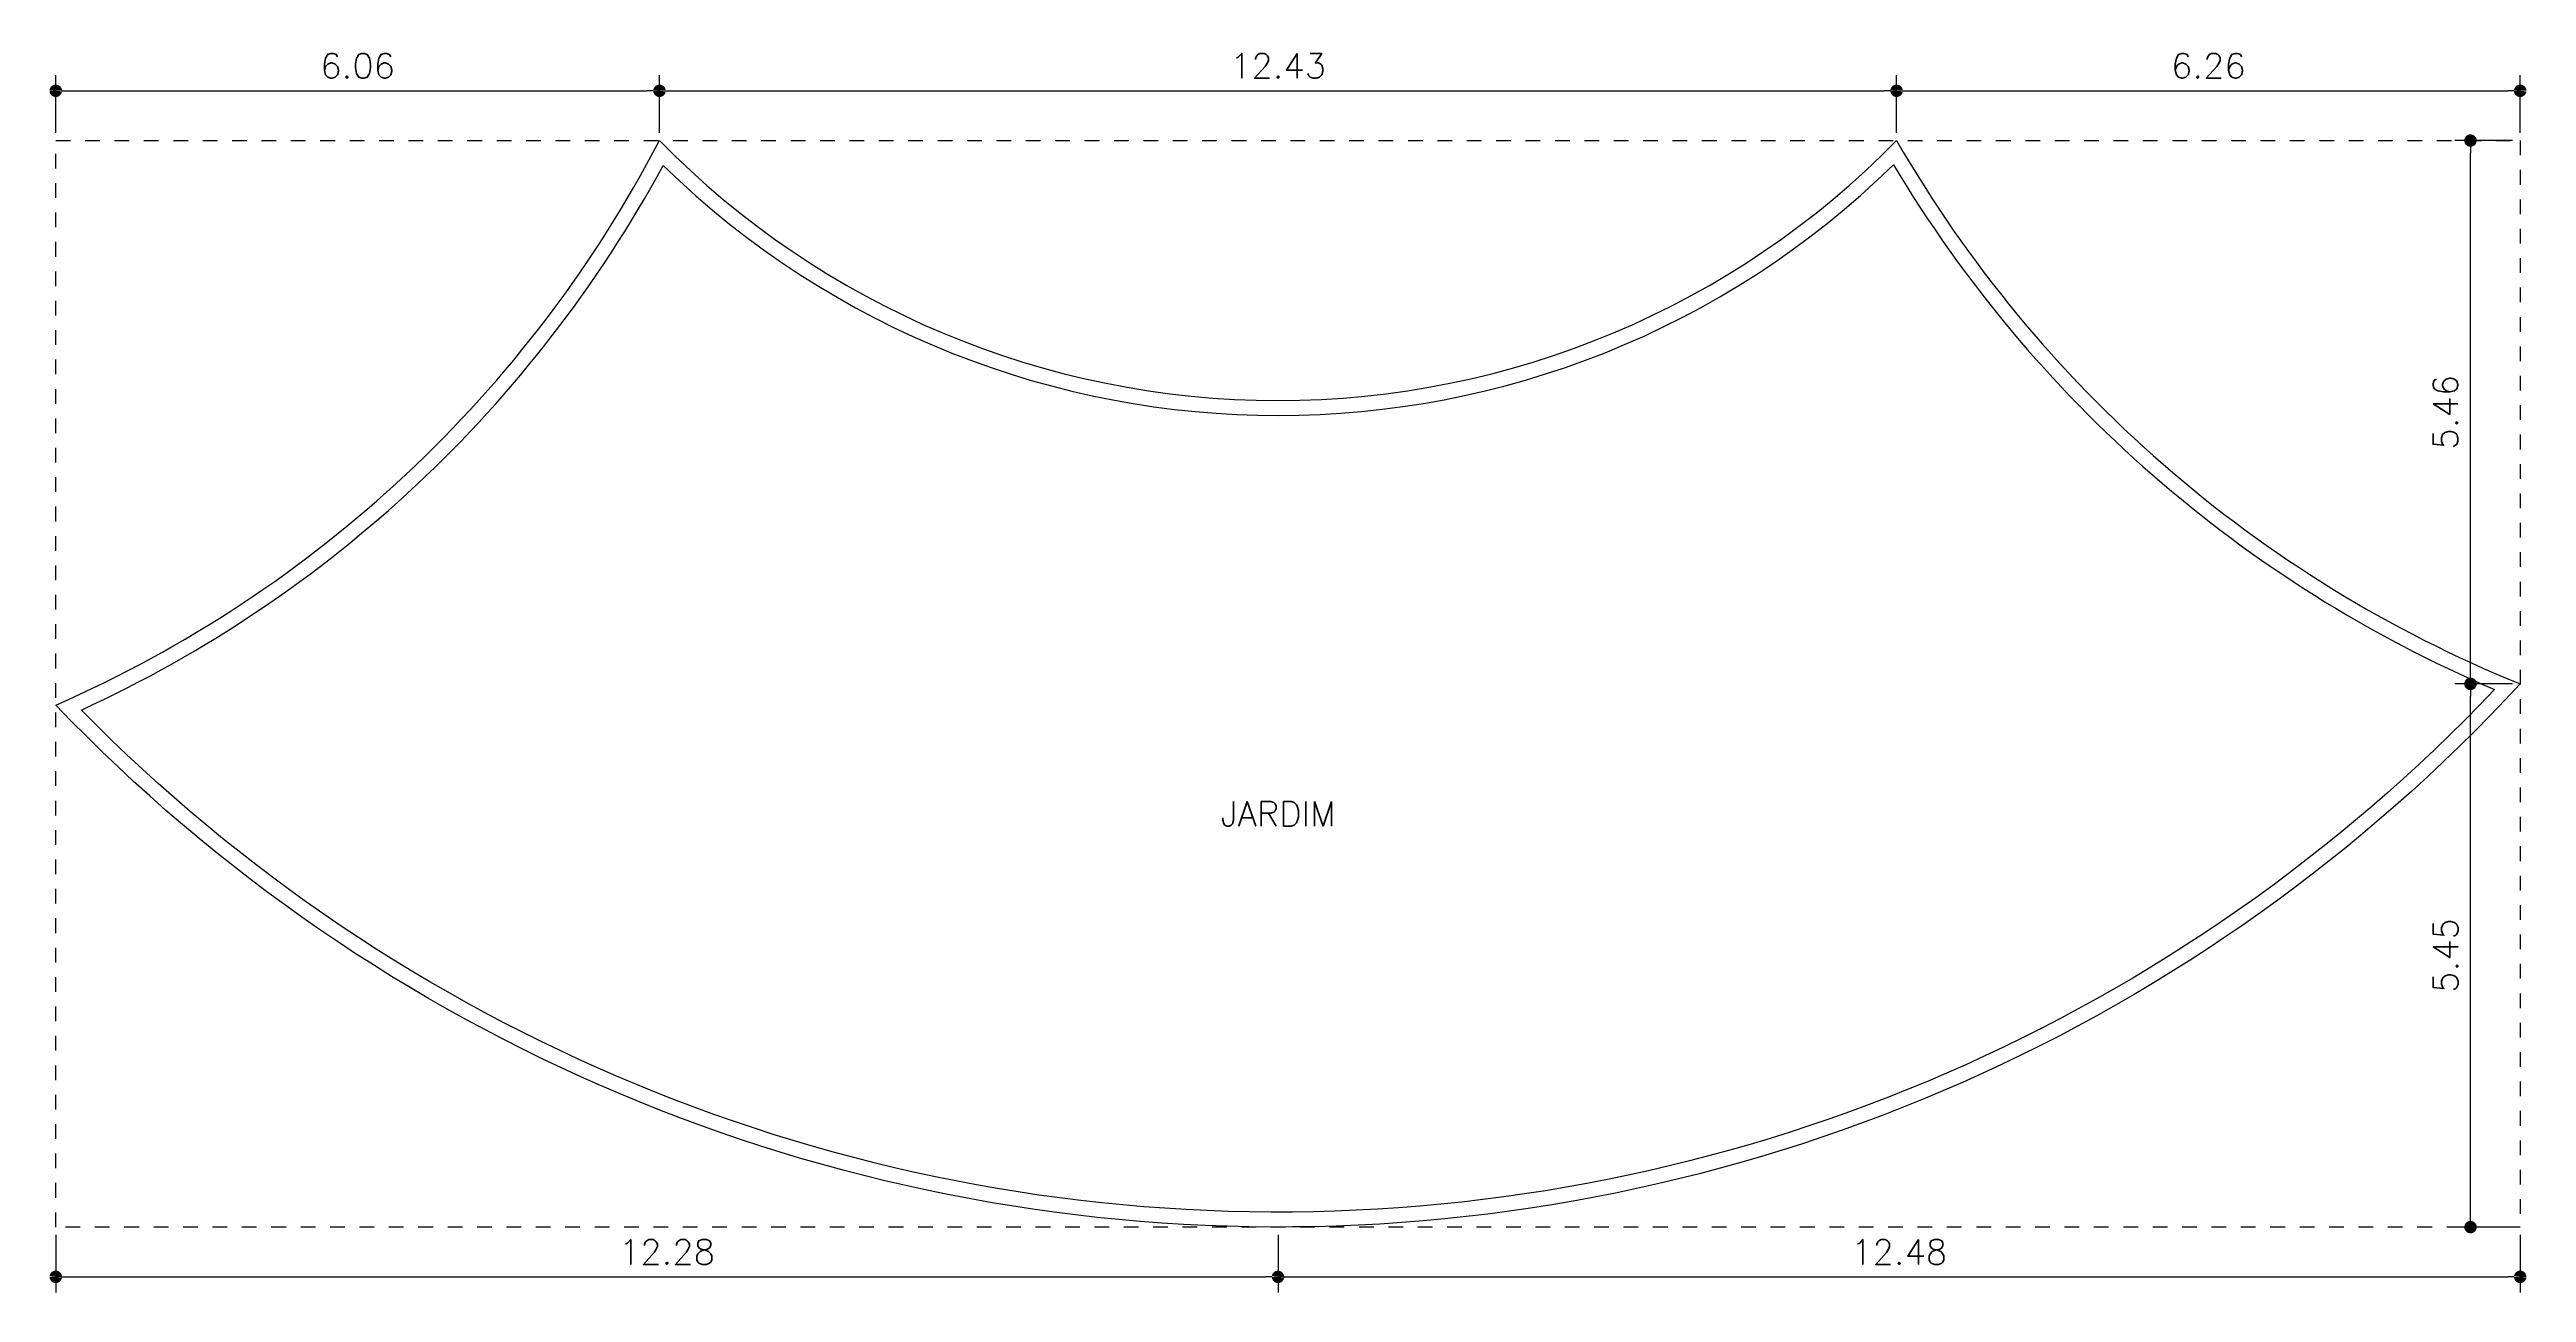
# Model space of a CAD drawing. Extents: x 387222 to 388513, y 9633222 to 9634061.
# Drawn here: x 387599.75 to 387624.63, y 9633427.5 to 9633439.98 of the extents above; entities that cross this region are included whole.
import ezdxf

# ---------------------------------------------------------------- set-up
doc = ezdxf.new("R2010")
doc.units = 0
doc.header["$LTSCALE"] = 0.049213
doc.header["$PDSIZE"] = -2.5
doc.linetypes.add('ACAD_PROJEÇÃO', pattern=[0.2, 0.1, -0.1])
doc.layers.get('Defpoints').update_dxf_attribs({"color": 8})
for name, color, linetype in [('AI-Cotas', 12, 'Continuous'), ('AI-Texto', 2, 'Continuous'), ('MEIO-FIO', 3, 'Continuous'), ('PROJEÇÃO', 8, 'ACAD_PROJEÇÃO')]:
    doc.layers.add(name, color=color, linetype=linetype)
doc.styles.add('RS125', font='romans.shx', dxfattribs={"height": 0.25})
doc.dimstyles.new('Cota 125', dxfattribs={"dimscale": 0.125, "dimtxt": 0.25, "dimasz": 1, "dimexe": 1.25, "dimexo": 0.625, "dimgap": 1, "dimtad": 1, "dimzin": 4, "dimdsep": 46, "dimtxsty": 'RS125', "dimblk": 'DOT', "dimcen": 0.1, "dimclrd": 12, "dimclre": 12, "dimclrt": 2, "dimadec": 0, "dimazin": 0, "dimtfac": 1, "dimtix": 1, "dimtmove": 0, "dimatfit": 3, "dimldrblk": 'DOT', "dimfxl": 1.25, "dimarcsym": 0})

# ---------------------------------------------------------------- blocks, each defined once
blk = doc.blocks.new('_Dot')
at = {"color": 0, "linetype": 'ByBlock', "lineweight": -2}
blk.add_line((-0.5, 0), (-1, 0), dxfattribs=at)
at = {"color": 0, "linetype": 'ByBlock', "const_width": 0.5}
blk.add_lwpolyline([(-0.25, 0, 1), (0.25, 0, 1)], format="xyb", close=True, dxfattribs=at)
blk = doc.blocks.new('*D530')
at = {"layer": 'AI-Cotas', "color": 12, "lineweight": -2, "transparency": 16777216}
for p, q in [((387599.814, 9633439.145), (387599.814, 9633439.723)), ((387605.878, 9633439.145), (387605.878, 9633439.723)), ((387599.939, 9633439.567), (387605.753, 9633439.567))]:
    blk.add_line(p, q, dxfattribs=at)
at = {"layer": 'Defpoints', "color": 0, "transparency": 16777216}
for p in [(387605.878, 9633439.567), (387599.814, 9633439.067), (387605.878, 9633439.067)]:
    blk.add_point(p, dxfattribs=at)
at = {"layer": 'AI-Cotas', "color": 12, "lineweight": -2, "transparency": 16777216, "xscale": 0.125, "yscale": 0.125, "zscale": 0.125, "rotation": 180}
blk.add_blockref('_Dot', (387599.814, 9633439.567), dxfattribs=at)
at = {"layer": 'AI-Cotas', "color": 12, "lineweight": -2, "transparency": 16777216, "xscale": 0.125, "yscale": 0.125, "zscale": 0.125}
blk.add_blockref('_Dot', (387605.878, 9633439.567), dxfattribs=at)
at = {"layer": 'AI-Cotas', "color": 2, "transparency": 16777216, "insert": (387602.846, 9633439.817), "char_height": 0.25, "attachment_point": 5, "style": 'RS125'}
blk.add_mtext('6.06', dxfattribs=at)
blk = doc.blocks.new('*D531')
at = {"layer": 'AI-Cotas', "color": 12, "lineweight": -2, "transparency": 16777216}
for p, q in [((387605.878, 9633439.145), (387605.878, 9633439.723)), ((387618.304, 9633439.145), (387618.304, 9633439.723)), ((387606.003, 9633439.567), (387618.179, 9633439.567))]:
    blk.add_line(p, q, dxfattribs=at)
at = {"layer": 'Defpoints', "color": 0, "transparency": 16777216}
for p in [(387618.304, 9633439.567), (387605.878, 9633439.067), (387618.304, 9633439.067)]:
    blk.add_point(p, dxfattribs=at)
at = {"layer": 'AI-Cotas', "color": 12, "lineweight": -2, "transparency": 16777216, "xscale": 0.125, "yscale": 0.125, "zscale": 0.125, "rotation": 180}
blk.add_blockref('_Dot', (387605.878, 9633439.567), dxfattribs=at)
at = {"layer": 'AI-Cotas', "color": 12, "lineweight": -2, "transparency": 16777216, "xscale": 0.125, "yscale": 0.125, "zscale": 0.125}
blk.add_blockref('_Dot', (387618.304, 9633439.567), dxfattribs=at)
at = {"layer": 'AI-Cotas', "color": 2, "transparency": 16777216, "insert": (387612.091, 9633439.817), "char_height": 0.25, "attachment_point": 5, "style": 'RS125'}
blk.add_mtext('12.43', dxfattribs=at)
blk = doc.blocks.new('*D532')
at = {"layer": 'AI-Cotas', "color": 12, "lineweight": -2, "transparency": 16777216}
for p, q in [((387618.304, 9633439.145), (387618.304, 9633439.723)), ((387624.568, 9633439.145), (387624.568, 9633439.723)), ((387618.429, 9633439.567), (387624.443, 9633439.567))]:
    blk.add_line(p, q, dxfattribs=at)
at = {"layer": 'Defpoints', "color": 0, "transparency": 16777216}
for p in [(387624.568, 9633439.567), (387618.304, 9633439.067), (387624.568, 9633439.067)]:
    blk.add_point(p, dxfattribs=at)
at = {"layer": 'AI-Cotas', "color": 12, "lineweight": -2, "transparency": 16777216, "xscale": 0.125, "yscale": 0.125, "zscale": 0.125, "rotation": 180}
blk.add_blockref('_Dot', (387618.304, 9633439.567), dxfattribs=at)
at = {"layer": 'AI-Cotas', "color": 12, "lineweight": -2, "transparency": 16777216, "xscale": 0.125, "yscale": 0.125, "zscale": 0.125}
blk.add_blockref('_Dot', (387624.568, 9633439.567), dxfattribs=at)
at = {"layer": 'AI-Cotas', "color": 2, "transparency": 16777216, "insert": (387621.436, 9633439.817), "char_height": 0.25, "attachment_point": 5, "style": 'RS125'}
blk.add_mtext('6.26', dxfattribs=at)
blk = doc.blocks.new('*D533')
at = {"layer": 'AI-Cotas', "color": 12, "lineweight": -2, "transparency": 16777216}
for p, q in [((387599.814, 9633428.079), (387599.814, 9633427.501)), ((387612.091, 9633428.079), (387612.091, 9633427.501)), ((387599.939, 9633427.657), (387611.966, 9633427.657))]:
    blk.add_line(p, q, dxfattribs=at)
at = {"layer": 'Defpoints', "color": 0, "transparency": 16777216}
for p in [(387599.814, 9633428.157), (387612.091, 9633428.157), (387612.091, 9633427.657)]:
    blk.add_point(p, dxfattribs=at)
at = {"layer": 'AI-Cotas', "color": 12, "lineweight": -2, "transparency": 16777216, "xscale": 0.125, "yscale": 0.125, "zscale": 0.125, "rotation": 180}
blk.add_blockref('_Dot', (387599.814, 9633427.657), dxfattribs=at)
at = {"layer": 'AI-Cotas', "color": 12, "lineweight": -2, "transparency": 16777216, "xscale": 0.125, "yscale": 0.125, "zscale": 0.125}
blk.add_blockref('_Dot', (387612.091, 9633427.657), dxfattribs=at)
at = {"layer": 'AI-Cotas', "color": 2, "transparency": 16777216, "insert": (387605.953, 9633427.907), "char_height": 0.25, "attachment_point": 5, "style": 'RS125'}
blk.add_mtext('12.28', dxfattribs=at)
blk = doc.blocks.new('*D534')
at = {"layer": 'AI-Cotas', "color": 12, "lineweight": -2, "transparency": 16777216}
for p, q in [((387612.091, 9633428.079), (387612.091, 9633427.501)), ((387624.568, 9633428.079), (387624.568, 9633427.501)), ((387612.216, 9633427.657), (387624.443, 9633427.657))]:
    blk.add_line(p, q, dxfattribs=at)
at = {"layer": 'Defpoints', "color": 0, "transparency": 16777216}
for p in [(387612.091, 9633428.157), (387624.568, 9633428.157), (387624.568, 9633427.657)]:
    blk.add_point(p, dxfattribs=at)
at = {"layer": 'AI-Cotas', "color": 12, "lineweight": -2, "transparency": 16777216, "xscale": 0.125, "yscale": 0.125, "zscale": 0.125, "rotation": 180}
blk.add_blockref('_Dot', (387612.091, 9633427.657), dxfattribs=at)
at = {"layer": 'AI-Cotas', "color": 12, "lineweight": -2, "transparency": 16777216, "xscale": 0.125, "yscale": 0.125, "zscale": 0.125}
blk.add_blockref('_Dot', (387624.568, 9633427.657), dxfattribs=at)
at = {"layer": 'AI-Cotas', "color": 2, "transparency": 16777216, "insert": (387618.33, 9633427.907), "char_height": 0.25, "attachment_point": 5, "style": 'RS125'}
blk.add_mtext('12.48', dxfattribs=at)
blk = doc.blocks.new('*D539')
at = {"layer": 'AI-Cotas', "color": 12, "lineweight": -2, "transparency": 16777216}
for p, q in [((387624.49, 9633439.067), (387623.912, 9633439.067)), ((387624.068, 9633433.736), (387624.068, 9633438.942)), ((387624.49, 9633433.611), (387623.912, 9633433.611))]:
    blk.add_line(p, q, dxfattribs=at)
at = {"layer": 'Defpoints', "color": 0, "transparency": 16777216}
for p in [(387624.068, 9633439.067), (387624.568, 9633439.067), (387624.568, 9633433.611)]:
    blk.add_point(p, dxfattribs=at)
at = {"layer": 'AI-Cotas', "color": 12, "lineweight": -2, "transparency": 16777216, "xscale": 0.125, "yscale": 0.125, "zscale": 0.125}
for p, rotation in [((387624.068, 9633439.067), 90), ((387624.068, 9633433.611), 270)]:
    blk.add_blockref('_Dot', p, dxfattribs=dict(at, rotation=rotation))
at = {"layer": 'AI-Cotas', "color": 2, "transparency": 16777216, "insert": (387623.818, 9633436.339), "char_height": 0.25, "attachment_point": 5, "rotation": 90, "style": 'RS125'}
blk.add_mtext('5.46', dxfattribs=at)
blk = doc.blocks.new('*D540')
at = {"layer": 'AI-Cotas', "color": 12, "lineweight": -2, "transparency": 16777216}
for p, q in [((387624.49, 9633433.612), (387623.913, 9633433.612)), ((387624.069, 9633428.282), (387624.069, 9633433.487)), ((387624.49, 9633428.157), (387623.913, 9633428.157))]:
    blk.add_line(p, q, dxfattribs=at)
at = {"layer": 'Defpoints', "color": 0, "transparency": 16777216}
for p in [(387624.069, 9633433.612), (387624.568, 9633433.612), (387624.568, 9633428.157)]:
    blk.add_point(p, dxfattribs=at)
at = {"layer": 'AI-Cotas', "color": 12, "lineweight": -2, "transparency": 16777216, "xscale": 0.125, "yscale": 0.125, "zscale": 0.125}
for p, rotation in [((387624.069, 9633433.612), 90), ((387624.069, 9633428.157), 270)]:
    blk.add_blockref('_Dot', p, dxfattribs=dict(at, rotation=rotation))
at = {"layer": 'AI-Cotas', "color": 2, "transparency": 16777216, "insert": (387623.819, 9633430.884), "char_height": 0.25, "attachment_point": 5, "rotation": 90, "style": 'RS125'}
blk.add_mtext('5.45', dxfattribs=at)

msp = doc.modelspace()

# ---------------------------------------------------------------- linework, layer by layer
at = {"layer": 'MEIO-FIO'}
for points in [[(387599.814, 9633433.398, 0.170871), (387605.878, 9633439.067, 0.42008), (387618.304, 9633439.067, 0.166765), (387624.568, 9633433.611, -0.43198)], [(387624.311, 9633433.555, -0.424455), (387600.071, 9633433.349, 0.162362), (387605.915, 9633438.818, 0.406865), (387618.273, 9633438.824, 0.158591)]]:
    msp.add_lwpolyline(points, format="xyb", close=True, dxfattribs=at)
at = {"layer": 'PROJEÇÃO', "ltscale": 30}
msp.add_lwpolyline([(387624.568, 9633439.067), (387624.568, 9633428.157), (387599.814, 9633428.157), (387599.814, 9633439.067)], close=True, dxfattribs=at)

# ---------------------------------------------------------------- texts
at = {"layer": 'AI-Texto', "insert": (387612.093, 9633432.307), "char_height": 0.25, "width": 2.12309, "attachment_point": 5, "style": 'RS125'}
msp.add_mtext('JARDIM', dxfattribs=at)

# ---------------------------------------------------------------- dimensions: what is measured, and where the dimension line sits
at = {"layer": 'AI-Cotas'}
for base, p1, p2, picture, middle in [((387605.878, 9633439.567), (387599.814, 9633439.067), (387605.878, 9633439.067), '*D530', (387602.846, 9633439.817)), ((387618.304, 9633439.567), (387605.878, 9633439.067), (387618.304, 9633439.067), '*D531', (387612.091, 9633439.817)), ((387624.568, 9633439.567), (387618.304, 9633439.067), (387624.568, 9633439.067), '*D532', (387621.436, 9633439.817)), ((387612.091, 9633427.657), (387599.814, 9633428.157), (387612.091, 9633428.157), '*D533', (387605.953, 9633427.907)), ((387624.568, 9633427.657), (387612.091, 9633428.157), (387624.568, 9633428.157), '*D534', (387618.33, 9633427.907))]:
    dim = msp.add_linear_dim(base=base, p1=p1, p2=p2, dimstyle='Cota 125', dxfattribs=at)
    dim.commit()
    dim.dimension.update_dxf_attribs({"geometry": picture, "text_midpoint": middle})
for base, p1, p2, picture, middle in [((387624.068, 9633439.067), (387624.568, 9633433.611), (387624.568, 9633439.067), '*D539', (387623.818, 9633436.339)), ((387624.06896, 9633433.61193), (387624.5683, 9633428.15695), (387624.5683, 9633433.61193), '*D540', (387623.81896, 9633430.88444))]:
    dim = msp.add_linear_dim(base=base, p1=p1, p2=p2, angle=90, dimstyle='Cota 125', dxfattribs=at)
    dim.commit()
    dim.dimension.update_dxf_attribs({"geometry": picture, "text_midpoint": middle})

doc.saveas('drawing.dxf')
